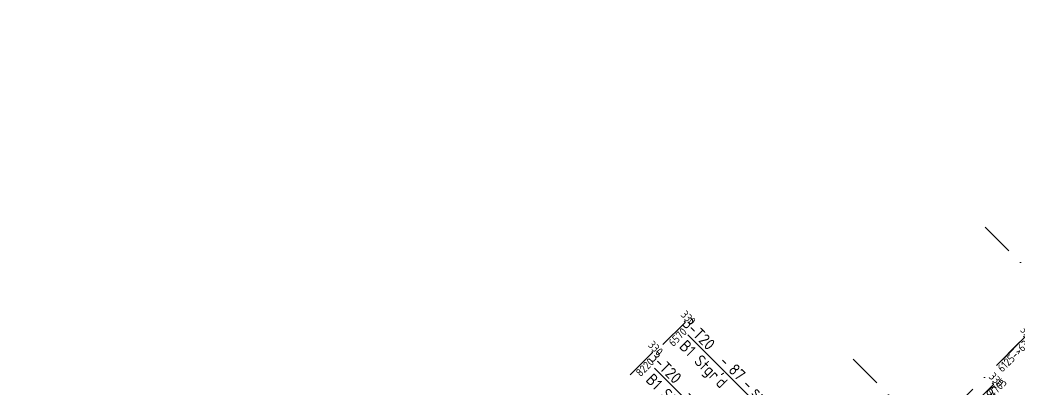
# Model space of a CAD drawing. Extents: x 660761725 to 1323371458, y 2734871439 to 5470067957.
# Drawn here: x 661325178 to 661347656, y 2735084846 to 2735093159 of the extents above; entities that cross this region are included whole.
import ezdxf
from ezdxf.enums import TextEntityAlignment as Align

# ---------------------------------------------------------------- set-up
doc = ezdxf.new("R2010")
doc.units = 0
doc.linetypes.add('AXES', pattern=[1.95, 1.2, -0.25, 0.25, -0.25])
doc.linetypes.add('sbp_axis_short', pattern=[10, 5, -2.5, 0, -2.5])
for name, color, linetype in [('S-AXIS', 20, 'AXES'), ('S-RDIMO', 8, 'Continuous'), ('S-RSYMB', 7, 'Continuous'), ('S-SIMPLETEXT', 7, 'Continuous')]:
    doc.layers.add(name, color=color, linetype=linetype)
doc.layers.add('S-GRID', color=7, linetype='Continuous', lineweight=9)
doc.styles.add('ARMACAD', font='isocp.shx')

# ---------------------------------------------------------------- blocks, each defined once
blk = doc.blocks.new('I am… All Range.')
at = {"layer": 'S-GRID', "color": 8, "linetype": 'sbp_axis_short', "lineweight": 13, "ltscale": 150}
for p, q in [((662613679.1571203, 2734523360.248725), (662679782.7279356, 2734589463.81954)), ((662671765.3411871, 2734584810.704287), (662694307.7183684, 2734562268.327105)), ((662668795.4927062, 2734581840.855805), (662691337.8698875, 2734559298.478624))]:
    blk.add_line(p, q, dxfattribs=at)
blk = doc.blocks.new('cadf_10')
at = {"color": 1}
for p, q in [((-4.158496580606208, 1.201089783226742), (-5.644468778018359, 1.201089783226742)), ((4.158496580606207, 1.201089783226742), (5.644468778018359, 1.201089783226742))]:
    blk.add_line(p, q, dxfattribs=at)
at = {"style": 'ARMACAD'}
for tag, p in [('$COM1', (-10.93526643674234, 2.542619974829577)), ('$COM2', (-9.757982686735758, -5.302973364669228))]:
    blk.add_attdef(tag, text='', height=3.5, dxfattribs=at).set_placement(p, align=Align.BOTTOM_RIGHT)
at = {"color": 1, "style": 'ARMACAD'}
blk.add_attdef('$NUM', text='', height=3.5, dxfattribs=at).set_placement((0, 0), align=Align.CENTER)
blk = doc.blocks.new('*U469', base_point=(661339372.0292311, 2735085534.87038))
at = {"layer": 'S-RSYMB'}
blk.add_lwpolyline([(661339137.9405936, 2735085273.556859), (661339635.7375811, 2735085771.353819, 0.4142135623730951), (661339635.7375814, 2735085781.990903), (661339621.5445844, 2735085796.183901)], format="xyb", dxfattribs=at)
at = {"layer": 'S-RSYMB', "style": 'ARMACAD'}
for tag, rotation, p in [('D1', 314.9999984353111, (661339709.958365, 2735085870.40468)), ('D0', 44.99999841062981, (661339468.1563649, 2735085441.138057))]:
    blk.add_attdef(tag, text='', height=180, rotation=rotation, dxfattribs=at).set_placement(p, align=Align.MIDDLE_CENTER)
blk = doc.blocks.new('*U470', base_point=(661340408.1978847, 2735086571.038973))
at = {"layer": 'S-RSYMB'}
blk.add_lwpolyline([(661340176.4679217, 2735086306.855952), (661340673.7061498, 2735086804.094153, 0.4142135623730951), (661340673.7061502, 2735086817.429166), (661340655.9133227, 2735086835.221995)], format="xyb", dxfattribs=at)
at = {"layer": 'S-RSYMB', "style": 'ARMACAD'}
for tag, rotation, p in [('D1', 314.9999984353111, (661340746.1270186, 2735086907.642858)), ('D0', 44.9999984158635, (661340506.4043133, 2735086474.15777))]:
    blk.add_attdef(tag, text='', height=180, rotation=rotation, dxfattribs=at).set_placement(p, align=Align.MIDDLE_CENTER)
blk = doc.blocks.new('*U472', base_point=(661347127.3057715, 2735085658.43409))
at = {"layer": 'S-RSYMB'}
blk.add_lwpolyline([(661346895.9132535, 2735085393.840543), (661347393.0715424, 2735085890.998804, 0.4142135623730951), (661347393.0715427, 2735085904.719798), (661347374.763704, 2735085923.027638)], format="xyb", dxfattribs=at)
at = {"layer": 'S-RSYMB', "style": 'ARMACAD'}
for tag, rotation, p in [('D1', 314.9999984353111, (661347465.2349054, 2735085995.190995)), ('D0', 44.99999841200315, (661347225.8096756, 2735085561.102391))]:
    blk.add_attdef(tag, text='', height=180, rotation=rotation, dxfattribs=at).set_placement(p, align=Align.MIDDLE_CENTER)
blk = doc.blocks.new('*U473', base_point=(661345971.3163588, 2735084502.444677))
at = {"layer": 'S-RSYMB'}
blk.add_lwpolyline([(661345743.2555641, 2735084279.468417), (661345766.6483091, 2735084256.075671, 0.4142135623730951), (661345784.1802373, 2735084256.07567), (661346239.6245826, 2735084711.51999, 0.4142135623730951), (661346239.6245831, 2735084729.051919), (661346216.2318381, 2735084752.444665)], format="xyb", dxfattribs=at)
at = {"layer": 'S-RSYMB', "style": 'ARMACAD'}
for tag, rotation, p in [('D2', 314.9999984353111, (661346309.2454927, 2735084822.065569)), ('D1', 44.99999841839149, (661346093.2196876, 2735084402.480548)), ('D0', 314.9999984353111, (661345673.6346545, 2735084186.454767))]:
    blk.add_attdef(tag, text='', height=180, rotation=rotation, dxfattribs=at).set_placement(p, align=Align.MIDDLE_CENTER)

msp = doc.modelspace()

# ---------------------------------------------------------------- linework, layer by layer
at = {"layer": 'S-RDIMO'}
for points in [[(661349196.0966651, 2735077099.686932), (661340207.8928643, 2735086087.89126)], [(661348336.1297905, 2735076451.279069), (661339453.7054706, 2735085333.70391)]]:
    msp.add_lwpolyline(points, dxfattribs=at)

# ---------------------------------------------------------------- block references
at = {"layer": 'S-AXIS'}
msp.add_blockref('I am… All Range.', (-1324871.764261603, 503695.4297404289), dxfattribs=at)
at = {"layer": 'S-RSYMB'}
for name, p, values in [('*U470', (661339877.5205598, 2735086130.968037, 1e-08), {'D0': '6570', 'D1': '330'}), ('*U472', (661347512.5621831, 2735085790.023965, 1e-08), {'D0': '6125->6385', 'D1': '330'}), ('*U469', (661339143.1997406, 2735085449.588617, 1e-08), {'D0': '8220', 'D1': '330'}), ('*U473', (661346808.6219571, 2735084756.599425, -1e-08), {'D0': '330', 'D1': '4600->4705', 'D2': '330'})]:
    msp.add_blockref(name, p, dxfattribs=at).add_auto_attribs(values)
at = {"layer": 'S-SIMPLETEXT'}
ref = msp.add_blockref('cadf_10', (661341219.2461432, 2735085156.087437), dxfattribs=dict(at, xscale=74.99999998083516, yscale=75, zscale=75, rotation=314.9999983257133))
ref.add_attrib('$NUM', '87', dxfattribs={"color": 1, "height": 262.5, "rotation": 315, "style": 'ARMACAD', "flags": 2}).set_placement((661341219.2461432, 2735085156.087437), align=Align.CENTER)
ref.add_attrib('$COM1', '3-T20         sp=300', dxfattribs={"height": 262.5, "rotation": 315, "style": 'ARMACAD', "flags": 2}).set_placement((661342308.610138, 2735084066.723378), align=Align.RIGHT)
ref = msp.add_blockref('cadf_10', (661340465.0587494, 2735084401.900088), dxfattribs=dict(at, xscale=74.99999998083517, yscale=75, zscale=75, rotation=314.9999983257132))
ref.add_attrib('$NUM', '86', dxfattribs={"color": 1, "height": 262.5, "rotation": 315, "style": 'ARMACAD', "flags": 2}).set_placement((661340465.0587494, 2735084401.900088), align=Align.CENTER)
ref.add_attrib('$COM1', '3-T20         sp=300', dxfattribs={"height": 262.5, "rotation": 315, "style": 'ARMACAD', "flags": 2}).set_placement((661341554.4227442, 2735083312.536029), align=Align.RIGHT)
ref = msp.add_blockref('cadf_10', (661348049.6845076, 2735083632.149072), dxfattribs=dict(at, xscale=75.00000000190857, yscale=75, zscale=75, rotation=315.0000000160989))
ref.add_attrib('$NUM', '90', dxfattribs={"color": 1, "height": 262.5, "rotation": 315.0000016098911, "style": 'ARMACAD', "flags": 2}).set_placement((661348049.6845076, 2735083632.149072), align=Align.CENTER)
ref.add_attrib('$COM1', '6-T20         sp=150', dxfattribs={"height": 262.5, "rotation": 315.0000016098911, "style": 'ARMACAD', "flags": 2}).set_placement((661349101.9254285, 2735082579.908151), align=Align.RIGHT)

# ---------------------------------------------------------------- texts
at = {"layer": 'S-SIMPLETEXT', "style": 'ARMACAD'}
for p in [(661340937.679892, 2735084865.076158), (661340183.4924982, 2735084110.888809)]:
    msp.add_text("B1 Stgr'd", height=262.5, rotation=315, dxfattribs=at).set_placement(p, align=Align.RIGHT)

doc.saveas('drawing.dxf')
